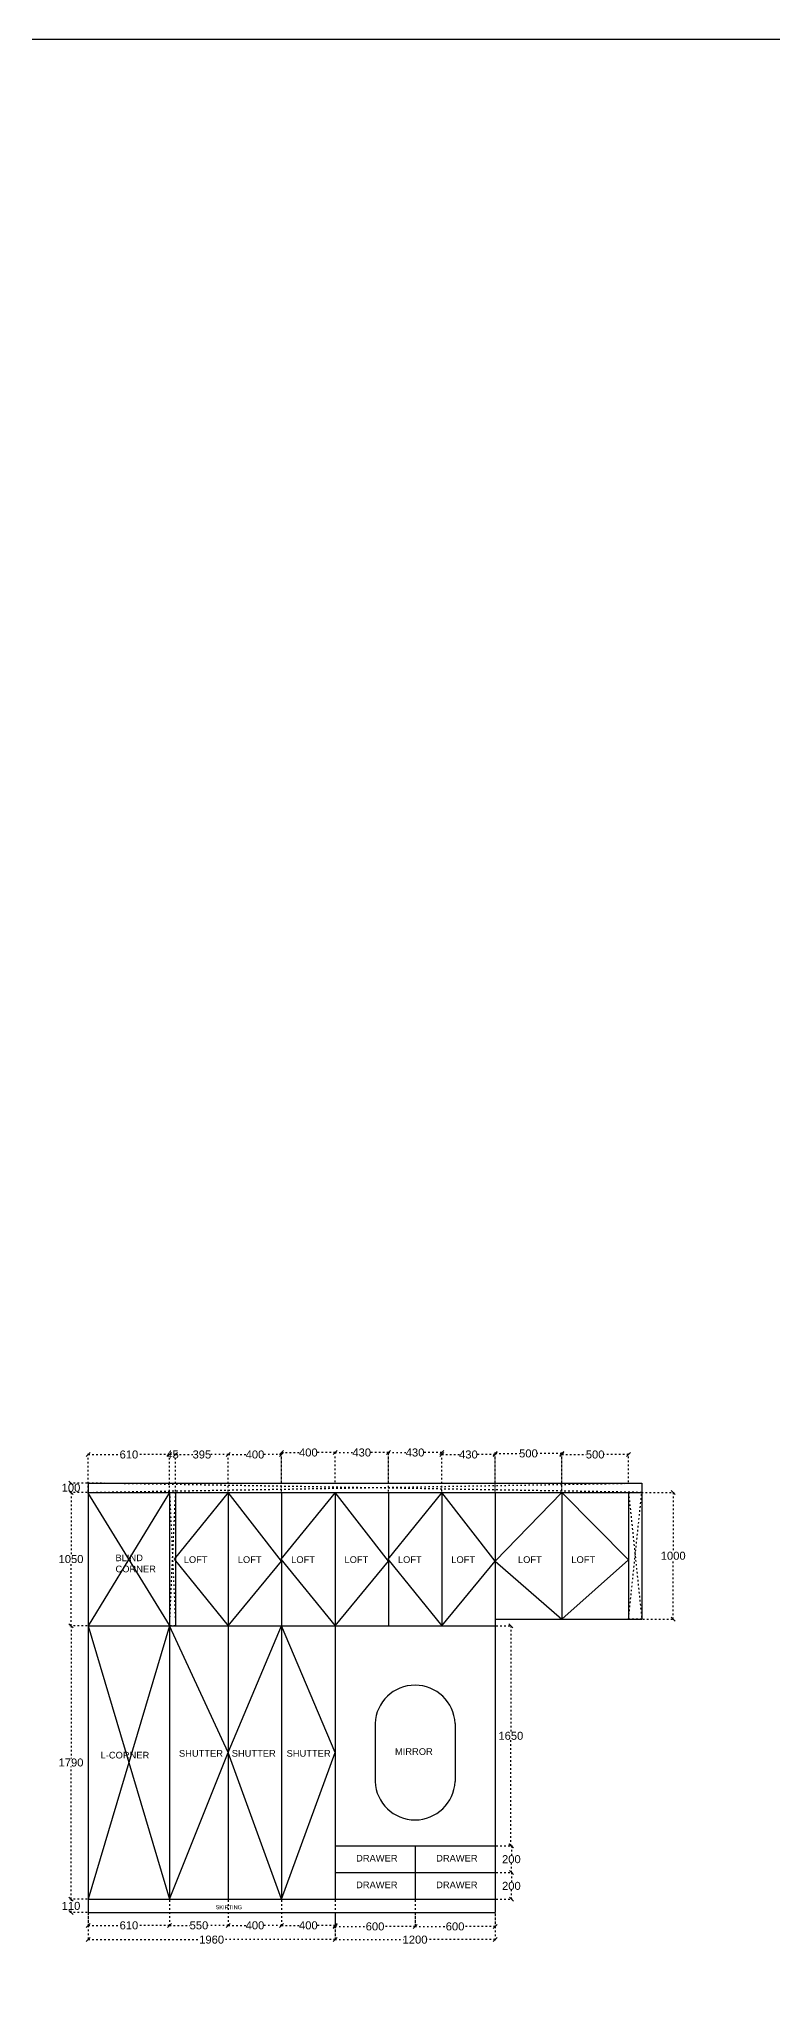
# Model space of a CAD drawing. Header units: millimetres. Extents: x 220712 to 1505573, y -354410 to 241923.
# Drawn here: x 330927 to 336429, y 117364 to 131990 of the extents above; entities that cross this region are included whole.
import ezdxf

# ---------------------------------------------------------------- set-up
doc = ezdxf.new("R2010")
doc.units = ezdxf.units.MM
doc.header["$MEASUREMENT"] = 0
doc.linetypes.add('ACAD_ISO03W100', pattern=[30, 12, -18])
doc.layers.add('Walls', color=253, linetype='Continuous')
doc.styles.get("Standard").update_dxf_attribs({"font": 'arial.ttf'})
doc.dimstyles.get("Standard").update_dxf_attribs({"dimtxt": 60, "dimasz": 30, "dimexe": 7.75, "dimexo": 8.13, "dimgap": 0.63, "dimtad": 0, "dimtih": 1, "dimtoh": 1, "dimdec": 0, "dimzin": 0, "dimtxsty": 'Standard', "dimblk": 'OBLIQUE', "dimcen": 2.25, "dimclrd": 1, "dimclre": 1, "dimclrt": 1, "dimadec": 0, "dimazin": 0, "dimtfac": 1, "dimtdec": 0, "dimtofl": 0, "dimtmove": 0, "dimatfit": 3, "dimfxl": 1, "dimtolj": 1, "dimtzin": 0, "dimlwd": 30, "dimarcsym": 0})

# ---------------------------------------------------------------- blocks, each defined once
blk = doc.blocks.new('_Oblique')
at = {"color": 0, "linetype": 'ByBlock', "lineweight": -2}
blk.add_line((-0.5, -0.5), (0.5, 0.5), dxfattribs=at)
blk = doc.blocks.new('*D1045')
at = {"layer": 'Defpoints', "color": 0, "linetype": 'ACAD_ISO03W100', "transparency": 16777216}
for p in [(333946, 121378), (333946, 121094), (334346, 121094)]:
    blk.add_point(p, dxfattribs=at)
at = {"layer": 'Walls', "color": 1, "linetype": 'ACAD_ISO03W100', "lineweight": -2, "transparency": 16777216}
for p, q in [((333946, 121102), (333946, 121385)), ((334346, 121102), (334346, 121385))]:
    blk.add_line(p, q, dxfattribs=at)
at = {"layer": 'Walls', "color": 1, "linetype": 'ACAD_ISO03W100', "lineweight": 30, "transparency": 16777216}
for p, q in [((333946, 121378), (334078, 121378)), ((334346, 121378), (334214, 121378))]:
    blk.add_line(p, q, dxfattribs=at)
at = {"layer": 'Walls', "color": 1, "linetype": 'ACAD_ISO03W100', "lineweight": 30, "transparency": 16777216, "xscale": 30, "yscale": 30, "zscale": 30, "rotation": 180}
blk.add_blockref('_Oblique', (333946, 121378), dxfattribs=at)
at = {"layer": 'Walls', "color": 1, "linetype": 'ACAD_ISO03W100', "lineweight": 30, "transparency": 16777216, "xscale": 30, "yscale": 30, "zscale": 30}
blk.add_blockref('_Oblique', (334346, 121378), dxfattribs=at)
at = {"layer": 'Walls', "color": 1, "linetype": 'ACAD_ISO03W100', "transparency": 16777216, "insert": (334146, 121378), "char_height": 60, "attachment_point": 5}
blk.add_mtext('\\A1;430', dxfattribs=at)
blk = doc.blocks.new('*D1046')
at = {"layer": 'Defpoints', "color": 0, "linetype": 'ACAD_ISO03W100', "transparency": 16777216}
for p in [(333546, 121393), (333546, 121094), (333946, 121094)]:
    blk.add_point(p, dxfattribs=at)
at = {"layer": 'Walls', "color": 1, "linetype": 'ACAD_ISO03W100', "lineweight": -2, "transparency": 16777216}
for p, q in [((333546, 121102), (333546, 121400)), ((333946, 121102), (333946, 121400))]:
    blk.add_line(p, q, dxfattribs=at)
at = {"layer": 'Walls', "color": 1, "linetype": 'ACAD_ISO03W100', "lineweight": 30, "transparency": 16777216}
for p, q in [((333546, 121393), (333678, 121393)), ((333946, 121393), (333814, 121393))]:
    blk.add_line(p, q, dxfattribs=at)
at = {"layer": 'Walls', "color": 1, "linetype": 'ACAD_ISO03W100', "lineweight": 30, "transparency": 16777216, "xscale": 30, "yscale": 30, "zscale": 30, "rotation": 180}
blk.add_blockref('_Oblique', (333546, 121393), dxfattribs=at)
at = {"layer": 'Walls', "color": 1, "linetype": 'ACAD_ISO03W100', "lineweight": 30, "transparency": 16777216, "xscale": 30, "yscale": 30, "zscale": 30}
blk.add_blockref('_Oblique', (333946, 121393), dxfattribs=at)
at = {"layer": 'Walls', "color": 1, "linetype": 'ACAD_ISO03W100', "transparency": 16777216, "insert": (333746, 121393), "char_height": 60, "attachment_point": 5}
blk.add_mtext('\\A1;430', dxfattribs=at)
blk = doc.blocks.new('*D1047')
at = {"layer": 'Defpoints', "color": 0, "linetype": 'ACAD_ISO03W100', "transparency": 16777216}
for p in [(333146, 121393), (333146, 121164), (333546, 121164)]:
    blk.add_point(p, dxfattribs=at)
at = {"layer": 'Walls', "color": 1, "linetype": 'ACAD_ISO03W100', "lineweight": -2, "transparency": 16777216}
for p, q in [((333146, 121172), (333146, 121400)), ((333546, 121172), (333546, 121400))]:
    blk.add_line(p, q, dxfattribs=at)
at = {"layer": 'Walls', "color": 1, "linetype": 'ACAD_ISO03W100', "lineweight": 30, "transparency": 16777216}
for p, q in [((333146, 121393), (333278, 121393)), ((333546, 121393), (333414, 121393))]:
    blk.add_line(p, q, dxfattribs=at)
at = {"layer": 'Walls', "color": 1, "linetype": 'ACAD_ISO03W100', "lineweight": 30, "transparency": 16777216, "xscale": 30, "yscale": 30, "zscale": 30, "rotation": 180}
blk.add_blockref('_Oblique', (333146, 121393), dxfattribs=at)
at = {"layer": 'Walls', "color": 1, "linetype": 'ACAD_ISO03W100', "lineweight": 30, "transparency": 16777216, "xscale": 30, "yscale": 30, "zscale": 30}
blk.add_blockref('_Oblique', (333546, 121393), dxfattribs=at)
at = {"layer": 'Walls', "color": 1, "linetype": 'ACAD_ISO03W100', "transparency": 16777216, "insert": (333346, 121393), "char_height": 60, "width": 134.77, "attachment_point": 5}
blk.add_mtext('\\A1;430', dxfattribs=at)
blk = doc.blocks.new('*D1048')
at = {"layer": 'Defpoints', "color": 0, "linetype": 'ACAD_ISO03W100', "transparency": 16777216}
for p in [(332746, 121393), (332746, 121164), (333146, 121164)]:
    blk.add_point(p, dxfattribs=at)
at = {"layer": 'Walls', "color": 1, "linetype": 'ACAD_ISO03W100', "lineweight": -2, "transparency": 16777216}
for p, q in [((332746, 121172), (332746, 121400)), ((333146, 121172), (333146, 121400))]:
    blk.add_line(p, q, dxfattribs=at)
at = {"layer": 'Walls', "color": 1, "linetype": 'ACAD_ISO03W100', "lineweight": 30, "transparency": 16777216}
for p, q in [((332746, 121393), (332878, 121393)), ((333146, 121393), (333014, 121393))]:
    blk.add_line(p, q, dxfattribs=at)
at = {"layer": 'Walls', "color": 1, "linetype": 'ACAD_ISO03W100', "lineweight": 30, "transparency": 16777216, "xscale": 30, "yscale": 30, "zscale": 30, "rotation": 180}
blk.add_blockref('_Oblique', (332746, 121393), dxfattribs=at)
at = {"layer": 'Walls', "color": 1, "linetype": 'ACAD_ISO03W100', "lineweight": 30, "transparency": 16777216, "xscale": 30, "yscale": 30, "zscale": 30}
blk.add_blockref('_Oblique', (333146, 121393), dxfattribs=at)
at = {"layer": 'Walls', "color": 1, "linetype": 'ACAD_ISO03W100', "transparency": 16777216, "insert": (332946, 121393), "char_height": 60, "attachment_point": 5}
blk.add_mtext('\\A1;400', dxfattribs=at)
blk = doc.blocks.new('*D1049')
at = {"layer": 'Defpoints', "color": 0, "linetype": 'ACAD_ISO03W100', "transparency": 16777216}
for p in [(331296, 121378), (331296, 121094), (331906, 121094)]:
    blk.add_point(p, dxfattribs=at)
at = {"layer": 'Walls', "color": 1, "linetype": 'ACAD_ISO03W100', "lineweight": -2, "transparency": 16777216}
for p, q in [((331296, 121102), (331296, 121385)), ((331906, 121102), (331906, 121385))]:
    blk.add_line(p, q, dxfattribs=at)
at = {"layer": 'Walls', "color": 1, "linetype": 'ACAD_ISO03W100', "lineweight": 30, "transparency": 16777216}
for p, q in [((331296, 121378), (331534, 121378)), ((331906, 121378), (331668, 121378))]:
    blk.add_line(p, q, dxfattribs=at)
at = {"layer": 'Walls', "color": 1, "linetype": 'ACAD_ISO03W100', "lineweight": 30, "transparency": 16777216, "xscale": 30, "yscale": 30, "zscale": 30, "rotation": 180}
blk.add_blockref('_Oblique', (331296, 121378), dxfattribs=at)
at = {"layer": 'Walls', "color": 1, "linetype": 'ACAD_ISO03W100', "lineweight": 30, "transparency": 16777216, "xscale": 30, "yscale": 30, "zscale": 30}
blk.add_blockref('_Oblique', (331906, 121378), dxfattribs=at)
at = {"layer": 'Walls', "color": 1, "linetype": 'ACAD_ISO03W100', "transparency": 16777216, "insert": (331601, 121378), "char_height": 60, "attachment_point": 5}
blk.add_mtext('\\A1;610', dxfattribs=at)
blk = doc.blocks.new('*D1050')
at = {"layer": 'Defpoints', "color": 0, "linetype": 'ACAD_ISO03W100', "transparency": 16777216}
for p in [(331906, 121378), (331906, 121094), (331951, 121094)]:
    blk.add_point(p, dxfattribs=at)
at = {"layer": 'Walls', "color": 1, "linetype": 'ACAD_ISO03W100', "lineweight": -2, "transparency": 16777216}
for p, q in [((331906, 121102), (331906, 121385)), ((331951, 121102), (331951, 121385))]:
    blk.add_line(p, q, dxfattribs=at)
at = {"layer": 'Walls', "color": 1, "linetype": 'ACAD_ISO03W100', "lineweight": 30, "transparency": 16777216}
blk.add_line((331951, 121378), (331906, 121378), dxfattribs=at)
at = {"layer": 'Walls', "color": 1, "linetype": 'ACAD_ISO03W100', "lineweight": 30, "transparency": 16777216, "xscale": 30, "yscale": 30, "zscale": 30, "rotation": 180}
blk.add_blockref('_Oblique', (331906, 121378), dxfattribs=at)
at = {"layer": 'Walls', "color": 1, "linetype": 'ACAD_ISO03W100', "lineweight": 30, "transparency": 16777216, "xscale": 30, "yscale": 30, "zscale": 30}
blk.add_blockref('_Oblique', (331951, 121378), dxfattribs=at)
at = {"layer": 'Walls', "color": 1, "linetype": 'ACAD_ISO03W100', "transparency": 16777216, "insert": (331928, 121378), "char_height": 60, "attachment_point": 5}
blk.add_mtext('\\A1;45', dxfattribs=at)
blk = doc.blocks.new('*D1051')
at = {"layer": 'Defpoints', "color": 0, "linetype": 'ACAD_ISO03W100', "transparency": 16777216}
for p in [(332346, 121378), (331951, 121094), (332346, 121094)]:
    blk.add_point(p, dxfattribs=at)
at = {"layer": 'Walls', "color": 1, "linetype": 'ACAD_ISO03W100', "lineweight": -2, "transparency": 16777216}
for p, q in [((331951, 121102), (331951, 121385)), ((332346, 121102), (332346, 121385))]:
    blk.add_line(p, q, dxfattribs=at)
at = {"layer": 'Walls', "color": 1, "linetype": 'ACAD_ISO03W100', "lineweight": 30, "transparency": 16777216}
for p, q in [((331951, 121378), (332081, 121378)), ((332346, 121378), (332216, 121378))]:
    blk.add_line(p, q, dxfattribs=at)
at = {"layer": 'Walls', "color": 1, "linetype": 'ACAD_ISO03W100', "lineweight": 30, "transparency": 16777216, "xscale": 30, "yscale": 30, "zscale": 30, "rotation": 180}
blk.add_blockref('_Oblique', (331951, 121378), dxfattribs=at)
at = {"layer": 'Walls', "color": 1, "linetype": 'ACAD_ISO03W100', "lineweight": 30, "transparency": 16777216, "xscale": 30, "yscale": 30, "zscale": 30}
blk.add_blockref('_Oblique', (332346, 121378), dxfattribs=at)
at = {"layer": 'Walls', "color": 1, "linetype": 'ACAD_ISO03W100', "transparency": 16777216, "insert": (332148, 121378), "char_height": 60, "attachment_point": 5}
blk.add_mtext('\\A1;395', dxfattribs=at)
blk = doc.blocks.new('*D1052')
at = {"layer": 'Defpoints', "color": 0, "linetype": 'ACAD_ISO03W100', "transparency": 16777216}
for p in [(332746, 121378), (332346, 121094), (332746, 121094)]:
    blk.add_point(p, dxfattribs=at)
at = {"layer": 'Walls', "color": 1, "linetype": 'ACAD_ISO03W100', "lineweight": -2, "transparency": 16777216}
for p, q in [((332346, 121102), (332346, 121385)), ((332746, 121102), (332746, 121385))]:
    blk.add_line(p, q, dxfattribs=at)
at = {"layer": 'Walls', "color": 1, "linetype": 'ACAD_ISO03W100', "lineweight": 30, "transparency": 16777216}
for p, q in [((332346, 121378), (332478, 121378)), ((332746, 121378), (332614, 121378))]:
    blk.add_line(p, q, dxfattribs=at)
at = {"layer": 'Walls', "color": 1, "linetype": 'ACAD_ISO03W100', "lineweight": 30, "transparency": 16777216, "xscale": 30, "yscale": 30, "zscale": 30, "rotation": 180}
blk.add_blockref('_Oblique', (332346, 121378), dxfattribs=at)
at = {"layer": 'Walls', "color": 1, "linetype": 'ACAD_ISO03W100', "lineweight": 30, "transparency": 16777216, "xscale": 30, "yscale": 30, "zscale": 30}
blk.add_blockref('_Oblique', (332746, 121378), dxfattribs=at)
at = {"layer": 'Walls', "color": 1, "linetype": 'ACAD_ISO03W100', "transparency": 16777216, "insert": (332546, 121378), "char_height": 60, "attachment_point": 5}
blk.add_mtext('\\A1;400', dxfattribs=at)
blk = doc.blocks.new('*D1053')
at = {"layer": 'Defpoints', "color": 0, "linetype": 'ACAD_ISO03W100', "transparency": 16777216}
for p in [(334346, 118244), (334346, 118044), (334468, 118044)]:
    blk.add_point(p, dxfattribs=at)
at = {"layer": 'Walls', "color": 1, "linetype": 'ACAD_ISO03W100', "lineweight": -2, "transparency": 16777216}
for p, q in [((334354, 118244), (334476, 118244)), ((334354, 118044), (334476, 118044))]:
    blk.add_line(p, q, dxfattribs=at)
at = {"layer": 'Walls', "color": 1, "linetype": 'ACAD_ISO03W100', "lineweight": 30, "transparency": 16777216}
for p, q in [((334468, 118244), (334468, 118175)), ((334468, 118044), (334468, 118113))]:
    blk.add_line(p, q, dxfattribs=at)
at = {"layer": 'Walls', "color": 1, "linetype": 'ACAD_ISO03W100', "lineweight": 30, "transparency": 16777216, "xscale": 30, "yscale": 30, "zscale": 30}
for p, rotation in [((334468, 118244), 90), ((334468, 118044), 270)]:
    blk.add_blockref('_Oblique', p, dxfattribs=dict(at, rotation=rotation))
at = {"layer": 'Walls', "color": 1, "linetype": 'ACAD_ISO03W100', "transparency": 16777216, "insert": (334468, 118144), "char_height": 60, "attachment_point": 5}
blk.add_mtext('\\A1;200', dxfattribs=at)
blk = doc.blocks.new('*D1054')
at = {"layer": 'Defpoints', "color": 0, "linetype": 'ACAD_ISO03W100', "transparency": 16777216}
for p in [(334346, 118444), (334346, 118244), (334468, 118244)]:
    blk.add_point(p, dxfattribs=at)
at = {"layer": 'Walls', "color": 1, "linetype": 'ACAD_ISO03W100', "lineweight": -2, "transparency": 16777216}
for p, q in [((334354, 118444), (334476, 118444)), ((334354, 118244), (334476, 118244))]:
    blk.add_line(p, q, dxfattribs=at)
at = {"layer": 'Walls', "color": 1, "linetype": 'ACAD_ISO03W100', "lineweight": 30, "transparency": 16777216}
for p, q in [((334468, 118444), (334468, 118375)), ((334468, 118244), (334468, 118313))]:
    blk.add_line(p, q, dxfattribs=at)
at = {"layer": 'Walls', "color": 1, "linetype": 'ACAD_ISO03W100', "lineweight": 30, "transparency": 16777216, "xscale": 30, "yscale": 30, "zscale": 30}
for p, rotation in [((334468, 118444), 90), ((334468, 118244), 270)]:
    blk.add_blockref('_Oblique', p, dxfattribs=dict(at, rotation=rotation))
at = {"layer": 'Walls', "color": 1, "linetype": 'ACAD_ISO03W100', "transparency": 16777216, "insert": (334468, 118344), "char_height": 60, "attachment_point": 5}
blk.add_mtext('\\A1;200', dxfattribs=at)
blk = doc.blocks.new('*D926')
at = {"layer": 'Defpoints', "color": 0, "linetype": 'ACAD_ISO03W100', "transparency": 16777216}
for p in [(334346, 120094), (334346, 118444), (334464, 118444)]:
    blk.add_point(p, dxfattribs=at)
at = {"layer": 'Walls', "color": 1, "linetype": 'ACAD_ISO03W100', "lineweight": -2, "transparency": 16777216}
for p, q in [((334354, 120094), (334472, 120094)), ((334354, 118444), (334472, 118444))]:
    blk.add_line(p, q, dxfattribs=at)
at = {"layer": 'Walls', "color": 1, "linetype": 'ACAD_ISO03W100', "lineweight": 30, "transparency": 16777216}
for p, q in [((334464, 120094), (334464, 119300)), ((334464, 118444), (334464, 119238))]:
    blk.add_line(p, q, dxfattribs=at)
at = {"layer": 'Walls', "color": 1, "linetype": 'ACAD_ISO03W100', "lineweight": 30, "transparency": 16777216, "xscale": 30, "yscale": 30, "zscale": 30}
for p, rotation in [((334464, 120094), 90), ((334464, 118444), 270)]:
    blk.add_blockref('_Oblique', p, dxfattribs=dict(at, rotation=rotation))
at = {"layer": 'Walls', "color": 1, "linetype": 'ACAD_ISO03W100', "transparency": 16777216, "insert": (334464, 119269), "char_height": 60, "attachment_point": 5}
blk.add_mtext('\\A1;1650', dxfattribs=at)
blk = doc.blocks.new('*D1061')
at = {"layer": 'Defpoints', "color": 0, "linetype": 'ACAD_ISO03W100', "transparency": 16777216}
for p in [(331167, 118044), (331296, 118044), (331296, 117944)]:
    blk.add_point(p, dxfattribs=at)
at = {"layer": 'Walls', "color": 1, "linetype": 'ACAD_ISO03W100', "lineweight": -2, "transparency": 16777216}
for p, q in [((331288, 118044), (331159, 118044)), ((331288, 117944), (331159, 117944))]:
    blk.add_line(p, q, dxfattribs=at)
at = {"layer": 'Walls', "color": 1, "linetype": 'ACAD_ISO03W100', "lineweight": 30, "transparency": 16777216}
for p, q in [((331167, 118044), (331167, 118025)), ((331167, 117944), (331167, 117963))]:
    blk.add_line(p, q, dxfattribs=at)
at = {"layer": 'Walls', "color": 1, "linetype": 'ACAD_ISO03W100', "lineweight": 30, "transparency": 16777216, "xscale": 30, "yscale": 30, "zscale": 30}
for p, rotation in [((331167, 118044), 90), ((331167, 117944), 270)]:
    blk.add_blockref('_Oblique', p, dxfattribs=dict(at, rotation=rotation))
at = {"layer": 'Walls', "color": 1, "linetype": 'ACAD_ISO03W100', "transparency": 16777216, "insert": (331167, 117994), "char_height": 60, "attachment_point": 5}
blk.add_mtext('\\A1;110', dxfattribs=at)
blk = doc.blocks.new('*D1062')
at = {"layer": 'Defpoints', "color": 0, "linetype": 'ACAD_ISO03W100', "transparency": 16777216}
for p in [(331167, 120094), (331296, 120094), (331296, 118044)]:
    blk.add_point(p, dxfattribs=at)
at = {"layer": 'Walls', "color": 1, "linetype": 'ACAD_ISO03W100', "lineweight": -2, "transparency": 16777216}
for p, q in [((331288, 120094), (331159, 120094)), ((331288, 118044), (331159, 118044))]:
    blk.add_line(p, q, dxfattribs=at)
at = {"layer": 'Walls', "color": 1, "linetype": 'ACAD_ISO03W100', "lineweight": 30, "transparency": 16777216}
for p, q in [((331167, 120094), (331167, 119100)), ((331167, 118044), (331167, 119038))]:
    blk.add_line(p, q, dxfattribs=at)
at = {"layer": 'Walls', "color": 1, "linetype": 'ACAD_ISO03W100', "lineweight": 30, "transparency": 16777216, "xscale": 30, "yscale": 30, "zscale": 30}
for p, rotation in [((331167, 120094), 90), ((331167, 118044), 270)]:
    blk.add_blockref('_Oblique', p, dxfattribs=dict(at, rotation=rotation))
at = {"layer": 'Walls', "color": 1, "linetype": 'ACAD_ISO03W100', "transparency": 16777216, "insert": (331167, 119069), "char_height": 60, "attachment_point": 5}
blk.add_mtext('\\A1;1790', dxfattribs=at)
blk = doc.blocks.new('*D1063')
at = {"layer": 'Defpoints', "color": 0, "linetype": 'ACAD_ISO03W100', "transparency": 16777216}
for p in [(331167, 121094), (331296, 121094), (331296, 120094)]:
    blk.add_point(p, dxfattribs=at)
at = {"layer": 'Walls', "color": 1, "linetype": 'ACAD_ISO03W100', "lineweight": -2, "transparency": 16777216}
for p, q in [((331288, 121094), (331159, 121094)), ((331288, 120094), (331159, 120094))]:
    blk.add_line(p, q, dxfattribs=at)
at = {"layer": 'Walls', "color": 1, "linetype": 'ACAD_ISO03W100', "lineweight": 30, "transparency": 16777216}
for p, q in [((331167, 121094), (331167, 120625)), ((331167, 120094), (331167, 120563))]:
    blk.add_line(p, q, dxfattribs=at)
at = {"layer": 'Walls', "color": 1, "linetype": 'ACAD_ISO03W100', "lineweight": 30, "transparency": 16777216, "xscale": 30, "yscale": 30, "zscale": 30}
for p, rotation in [((331167, 121094), 90), ((331167, 120094), 270)]:
    blk.add_blockref('_Oblique', p, dxfattribs=dict(at, rotation=rotation))
at = {"layer": 'Walls', "color": 1, "linetype": 'ACAD_ISO03W100', "transparency": 16777216, "insert": (331167, 120594), "char_height": 60, "attachment_point": 5}
blk.add_mtext('\\A1;1050', dxfattribs=at)
blk = doc.blocks.new('*D1064')
at = {"layer": 'Defpoints', "color": 0, "linetype": 'ACAD_ISO03W100', "transparency": 16777216}
for p in [(331167, 121164), (331296, 121164), (331296, 121094)]:
    blk.add_point(p, dxfattribs=at)
at = {"layer": 'Walls', "color": 1, "linetype": 'ACAD_ISO03W100', "lineweight": -2, "transparency": 16777216}
for p, q in [((331288, 121164), (331159, 121164)), ((331288, 121094), (331159, 121094))]:
    blk.add_line(p, q, dxfattribs=at)
at = {"layer": 'Walls', "color": 1, "linetype": 'ACAD_ISO03W100', "lineweight": 30, "transparency": 16777216}
for p, q in [((331167, 121164), (331167, 121160)), ((331167, 121094), (331167, 121098))]:
    blk.add_line(p, q, dxfattribs=at)
at = {"layer": 'Walls', "color": 1, "linetype": 'ACAD_ISO03W100', "lineweight": 30, "transparency": 16777216, "xscale": 30, "yscale": 30, "zscale": 30}
for p, rotation in [((331167, 121164), 90), ((331167, 121094), 270)]:
    blk.add_blockref('_Oblique', p, dxfattribs=dict(at, rotation=rotation))
at = {"layer": 'Walls', "color": 1, "linetype": 'ACAD_ISO03W100', "transparency": 16777216, "insert": (331167, 121129), "char_height": 60, "attachment_point": 5}
blk.add_mtext('\\A1;100', dxfattribs=at)
blk = doc.blocks.new('*D1065')
at = {"layer": 'Defpoints', "color": 0, "linetype": 'ACAD_ISO03W100', "transparency": 16777216}
for p in [(331296, 118044), (331906, 118044), (331906, 117848)]:
    blk.add_point(p, dxfattribs=at)
at = {"layer": 'Walls', "color": 1, "linetype": 'ACAD_ISO03W100', "lineweight": -2, "transparency": 16777216}
for p, q in [((331296, 118036), (331296, 117840)), ((331906, 118036), (331906, 117840))]:
    blk.add_line(p, q, dxfattribs=at)
at = {"layer": 'Walls', "color": 1, "linetype": 'ACAD_ISO03W100', "lineweight": 30, "transparency": 16777216}
for p, q in [((331296, 117848), (331534, 117848)), ((331906, 117848), (331668, 117848))]:
    blk.add_line(p, q, dxfattribs=at)
at = {"layer": 'Walls', "color": 1, "linetype": 'ACAD_ISO03W100', "lineweight": 30, "transparency": 16777216, "xscale": 30, "yscale": 30, "zscale": 30, "rotation": 180}
blk.add_blockref('_Oblique', (331296, 117848), dxfattribs=at)
at = {"layer": 'Walls', "color": 1, "linetype": 'ACAD_ISO03W100', "lineweight": 30, "transparency": 16777216, "xscale": 30, "yscale": 30, "zscale": 30}
blk.add_blockref('_Oblique', (331906, 117848), dxfattribs=at)
at = {"layer": 'Walls', "color": 1, "linetype": 'ACAD_ISO03W100', "transparency": 16777216, "insert": (331601, 117848), "char_height": 60, "attachment_point": 5}
blk.add_mtext('\\A1;610', dxfattribs=at)
blk = doc.blocks.new('*D930')
at = {"layer": 'Defpoints', "color": 0, "linetype": 'ACAD_ISO03W100', "transparency": 16777216}
for p in [(332346, 118044), (332746, 118044), (332746, 117848)]:
    blk.add_point(p, dxfattribs=at)
at = {"layer": 'Walls', "color": 1, "linetype": 'ACAD_ISO03W100', "lineweight": -2, "transparency": 16777216}
for p, q in [((332346, 118036), (332346, 117840)), ((332746, 118036), (332746, 117840))]:
    blk.add_line(p, q, dxfattribs=at)
at = {"layer": 'Walls', "color": 1, "linetype": 'ACAD_ISO03W100', "lineweight": 30, "transparency": 16777216}
for p, q in [((332346, 117848), (332478, 117848)), ((332746, 117848), (332614, 117848))]:
    blk.add_line(p, q, dxfattribs=at)
at = {"layer": 'Walls', "color": 1, "linetype": 'ACAD_ISO03W100', "lineweight": 30, "transparency": 16777216, "xscale": 30, "yscale": 30, "zscale": 30, "rotation": 180}
blk.add_blockref('_Oblique', (332346, 117848), dxfattribs=at)
at = {"layer": 'Walls', "color": 1, "linetype": 'ACAD_ISO03W100', "lineweight": 30, "transparency": 16777216, "xscale": 30, "yscale": 30, "zscale": 30}
blk.add_blockref('_Oblique', (332746, 117848), dxfattribs=at)
at = {"layer": 'Walls', "color": 1, "linetype": 'ACAD_ISO03W100', "transparency": 16777216, "insert": (332546, 117848), "char_height": 60, "attachment_point": 5}
blk.add_mtext('\\A1;400', dxfattribs=at)
blk = doc.blocks.new('*D931')
at = {"layer": 'Defpoints', "color": 0, "linetype": 'ACAD_ISO03W100', "transparency": 16777216}
for p in [(332746, 118044), (333146, 118044), (333146, 117848)]:
    blk.add_point(p, dxfattribs=at)
at = {"layer": 'Walls', "color": 1, "linetype": 'ACAD_ISO03W100', "lineweight": -2, "transparency": 16777216}
for p, q in [((332746, 118036), (332746, 117840)), ((333146, 118036), (333146, 117840))]:
    blk.add_line(p, q, dxfattribs=at)
at = {"layer": 'Walls', "color": 1, "linetype": 'ACAD_ISO03W100', "lineweight": 30, "transparency": 16777216}
for p, q in [((332746, 117848), (332878, 117848)), ((333146, 117848), (333014, 117848))]:
    blk.add_line(p, q, dxfattribs=at)
at = {"layer": 'Walls', "color": 1, "linetype": 'ACAD_ISO03W100', "lineweight": 30, "transparency": 16777216, "xscale": 30, "yscale": 30, "zscale": 30, "rotation": 180}
blk.add_blockref('_Oblique', (332746, 117848), dxfattribs=at)
at = {"layer": 'Walls', "color": 1, "linetype": 'ACAD_ISO03W100', "lineweight": 30, "transparency": 16777216, "xscale": 30, "yscale": 30, "zscale": 30}
blk.add_blockref('_Oblique', (333146, 117848), dxfattribs=at)
at = {"layer": 'Walls', "color": 1, "linetype": 'ACAD_ISO03W100', "transparency": 16777216, "insert": (332946, 117848), "char_height": 60, "attachment_point": 5}
blk.add_mtext('\\A1;400', dxfattribs=at)
blk = doc.blocks.new('*D1066')
at = {"layer": 'Defpoints', "color": 0, "linetype": 'ACAD_ISO03W100', "transparency": 16777216}
for p in [(333146, 118044), (333746, 118044), (333146, 117840)]:
    blk.add_point(p, dxfattribs=at)
at = {"layer": 'Walls', "color": 1, "linetype": 'ACAD_ISO03W100', "lineweight": -2, "transparency": 16777216}
for p, q in [((333146, 118036), (333146, 117832)), ((333746, 118036), (333746, 117832))]:
    blk.add_line(p, q, dxfattribs=at)
at = {"layer": 'Walls', "color": 1, "linetype": 'ACAD_ISO03W100', "lineweight": 30, "transparency": 16777216}
for p, q in [((333146, 117840), (333379, 117840)), ((333746, 117840), (333513, 117840))]:
    blk.add_line(p, q, dxfattribs=at)
at = {"layer": 'Walls', "color": 1, "linetype": 'ACAD_ISO03W100', "lineweight": 30, "transparency": 16777216, "xscale": 30, "yscale": 30, "zscale": 30, "rotation": 180}
blk.add_blockref('_Oblique', (333146, 117840), dxfattribs=at)
at = {"layer": 'Walls', "color": 1, "linetype": 'ACAD_ISO03W100', "lineweight": 30, "transparency": 16777216, "xscale": 30, "yscale": 30, "zscale": 30}
blk.add_blockref('_Oblique', (333746, 117840), dxfattribs=at)
at = {"layer": 'Walls', "color": 1, "linetype": 'ACAD_ISO03W100', "transparency": 16777216, "insert": (333446, 117840), "char_height": 60, "attachment_point": 5}
blk.add_mtext('\\A1;600', dxfattribs=at)
blk = doc.blocks.new('*D1067')
at = {"layer": 'Defpoints', "color": 0, "linetype": 'ACAD_ISO03W100', "transparency": 16777216}
for p in [(333746, 117944), (334346, 117944), (333746, 117840)]:
    blk.add_point(p, dxfattribs=at)
at = {"layer": 'Walls', "color": 1, "linetype": 'ACAD_ISO03W100', "lineweight": -2, "transparency": 16777216}
for p, q in [((333746, 117936), (333746, 117832)), ((334346, 117936), (334346, 117832))]:
    blk.add_line(p, q, dxfattribs=at)
at = {"layer": 'Walls', "color": 1, "linetype": 'ACAD_ISO03W100', "lineweight": 30, "transparency": 16777216}
for p, q in [((333746, 117840), (333979, 117840)), ((334346, 117840), (334113, 117840))]:
    blk.add_line(p, q, dxfattribs=at)
at = {"layer": 'Walls', "color": 1, "linetype": 'ACAD_ISO03W100', "lineweight": 30, "transparency": 16777216, "xscale": 30, "yscale": 30, "zscale": 30, "rotation": 180}
blk.add_blockref('_Oblique', (333746, 117840), dxfattribs=at)
at = {"layer": 'Walls', "color": 1, "linetype": 'ACAD_ISO03W100', "lineweight": 30, "transparency": 16777216, "xscale": 30, "yscale": 30, "zscale": 30}
blk.add_blockref('_Oblique', (334346, 117840), dxfattribs=at)
at = {"layer": 'Walls', "color": 1, "linetype": 'ACAD_ISO03W100', "transparency": 16777216, "insert": (334046, 117840), "char_height": 60, "attachment_point": 5}
blk.add_mtext('\\A1;600', dxfattribs=at)
blk = doc.blocks.new('*D932')
at = {"layer": 'Defpoints', "color": 0, "linetype": 'ACAD_ISO03W100', "transparency": 16777216}
for p in [(331296, 117944), (333146, 117944), (333146, 117741)]:
    blk.add_point(p, dxfattribs=at)
at = {"layer": 'Walls', "color": 1, "linetype": 'ACAD_ISO03W100', "lineweight": -2, "transparency": 16777216}
for p, q in [((331296, 117936), (331296, 117733)), ((333146, 117936), (333146, 117733))]:
    blk.add_line(p, q, dxfattribs=at)
at = {"layer": 'Walls', "color": 1, "linetype": 'ACAD_ISO03W100', "lineweight": 30, "transparency": 16777216}
for p, q in [((331296, 117741), (332134, 117741)), ((333146, 117741), (332308, 117741))]:
    blk.add_line(p, q, dxfattribs=at)
at = {"layer": 'Walls', "color": 1, "linetype": 'ACAD_ISO03W100', "lineweight": 30, "transparency": 16777216, "xscale": 30, "yscale": 30, "zscale": 30, "rotation": 180}
blk.add_blockref('_Oblique', (331296, 117741), dxfattribs=at)
at = {"layer": 'Walls', "color": 1, "linetype": 'ACAD_ISO03W100', "lineweight": 30, "transparency": 16777216, "xscale": 30, "yscale": 30, "zscale": 30}
blk.add_blockref('_Oblique', (333146, 117741), dxfattribs=at)
at = {"layer": 'Walls', "color": 1, "linetype": 'ACAD_ISO03W100', "transparency": 16777216, "insert": (332221, 117741), "char_height": 60, "attachment_point": 5}
blk.add_mtext('\\A1;1960', dxfattribs=at)
blk = doc.blocks.new('*D933')
at = {"layer": 'Defpoints', "color": 0, "linetype": 'ACAD_ISO03W100', "transparency": 16777216}
for p in [(333146, 117938), (334346, 117938), (334346, 117741)]:
    blk.add_point(p, dxfattribs=at)
at = {"layer": 'Walls', "color": 1, "linetype": 'ACAD_ISO03W100', "lineweight": -2, "transparency": 16777216}
for p, q in [((333146, 117930), (333146, 117733)), ((334346, 117930), (334346, 117733))]:
    blk.add_line(p, q, dxfattribs=at)
at = {"layer": 'Walls', "color": 1, "linetype": 'ACAD_ISO03W100', "lineweight": 30, "transparency": 16777216}
for p, q in [((333146, 117741), (333659, 117741)), ((334346, 117741), (333833, 117741))]:
    blk.add_line(p, q, dxfattribs=at)
at = {"layer": 'Walls', "color": 1, "linetype": 'ACAD_ISO03W100', "lineweight": 30, "transparency": 16777216, "xscale": 30, "yscale": 30, "zscale": 30, "rotation": 180}
blk.add_blockref('_Oblique', (333146, 117741), dxfattribs=at)
at = {"layer": 'Walls', "color": 1, "linetype": 'ACAD_ISO03W100', "lineweight": 30, "transparency": 16777216, "xscale": 30, "yscale": 30, "zscale": 30}
blk.add_blockref('_Oblique', (334346, 117741), dxfattribs=at)
at = {"layer": 'Walls', "color": 1, "linetype": 'ACAD_ISO03W100', "transparency": 16777216, "insert": (333746, 117741), "char_height": 60, "attachment_point": 5}
blk.add_mtext('\\A1;1200', dxfattribs=at)
blk = doc.blocks.new('*D1314')
at = {"layer": 'Defpoints', "color": 0, "linetype": 'ACAD_ISO03W100', "transparency": 16777216}
for p in [(331906, 118044), (332346, 118044), (332346, 117848)]:
    blk.add_point(p, dxfattribs=at)
at = {"layer": 'Walls', "color": 1, "linetype": 'ACAD_ISO03W100', "lineweight": -2, "transparency": 16777216}
for p, q in [((331906, 118036), (331906, 117840)), ((332346, 118036), (332346, 117840))]:
    blk.add_line(p, q, dxfattribs=at)
at = {"layer": 'Walls', "color": 1, "linetype": 'ACAD_ISO03W100', "lineweight": 30, "transparency": 16777216}
for p, q in [((331906, 117848), (332059, 117848)), ((332346, 117848), (332193, 117848))]:
    blk.add_line(p, q, dxfattribs=at)
at = {"layer": 'Walls', "color": 1, "linetype": 'ACAD_ISO03W100', "lineweight": 30, "transparency": 16777216, "xscale": 30, "yscale": 30, "zscale": 30, "rotation": 180}
blk.add_blockref('_Oblique', (331906, 117848), dxfattribs=at)
at = {"layer": 'Walls', "color": 1, "linetype": 'ACAD_ISO03W100', "lineweight": 30, "transparency": 16777216, "xscale": 30, "yscale": 30, "zscale": 30}
blk.add_blockref('_Oblique', (332346, 117848), dxfattribs=at)
at = {"layer": 'Walls', "color": 1, "linetype": 'ACAD_ISO03W100', "transparency": 16777216, "insert": (332126, 117848), "char_height": 60, "attachment_point": 5}
blk.add_mtext('\\A1;550', dxfattribs=at)
blk = doc.blocks.new('*D1982')
at = {"layer": 'Defpoints', "color": 0, "linetype": 'ACAD_ISO03W100', "transparency": 16777216}
for p in [(334846, 121378), (335346, 121164), (334846, 121094)]:
    blk.add_point(p, dxfattribs=at)
at = {"layer": 'Walls', "color": 1, "linetype": 'ACAD_ISO03W100', "lineweight": -2, "transparency": 16777216}
for p, q in [((334846, 121102), (334846, 121385)), ((335346, 121172), (335346, 121385))]:
    blk.add_line(p, q, dxfattribs=at)
at = {"layer": 'Walls', "color": 1, "linetype": 'ACAD_ISO03W100', "lineweight": 30, "transparency": 16777216}
for p, q in [((334846, 121378), (335029, 121378)), ((335346, 121378), (335163, 121378))]:
    blk.add_line(p, q, dxfattribs=at)
at = {"layer": 'Walls', "color": 1, "linetype": 'ACAD_ISO03W100', "lineweight": 30, "transparency": 16777216, "xscale": 30, "yscale": 30, "zscale": 30, "rotation": 180}
blk.add_blockref('_Oblique', (334846, 121378), dxfattribs=at)
at = {"layer": 'Walls', "color": 1, "linetype": 'ACAD_ISO03W100', "lineweight": 30, "transparency": 16777216, "xscale": 30, "yscale": 30, "zscale": 30}
blk.add_blockref('_Oblique', (335346, 121378), dxfattribs=at)
at = {"layer": 'Walls', "color": 1, "linetype": 'ACAD_ISO03W100', "transparency": 16777216, "insert": (335096, 121378), "char_height": 60, "attachment_point": 5}
blk.add_mtext('\\A1;500', dxfattribs=at)
blk = doc.blocks.new('*D1983')
at = {"layer": 'Defpoints', "color": 0, "linetype": 'ACAD_ISO03W100', "transparency": 16777216}
for p in [(334346, 121386), (334346, 121103), (334846, 121103)]:
    blk.add_point(p, dxfattribs=at)
at = {"layer": 'Walls', "color": 1, "linetype": 'ACAD_ISO03W100', "lineweight": -2, "transparency": 16777216}
for p, q in [((334346, 121111), (334346, 121394)), ((334846, 121111), (334846, 121394))]:
    blk.add_line(p, q, dxfattribs=at)
at = {"layer": 'Walls', "color": 1, "linetype": 'ACAD_ISO03W100', "lineweight": 30, "transparency": 16777216}
for p, q in [((334346, 121386), (334529, 121386)), ((334846, 121386), (334663, 121386))]:
    blk.add_line(p, q, dxfattribs=at)
at = {"layer": 'Walls', "color": 1, "linetype": 'ACAD_ISO03W100', "lineweight": 30, "transparency": 16777216, "xscale": 30, "yscale": 30, "zscale": 30, "rotation": 180}
blk.add_blockref('_Oblique', (334346, 121386), dxfattribs=at)
at = {"layer": 'Walls', "color": 1, "linetype": 'ACAD_ISO03W100', "lineweight": 30, "transparency": 16777216, "xscale": 30, "yscale": 30, "zscale": 30}
blk.add_blockref('_Oblique', (334846, 121386), dxfattribs=at)
at = {"layer": 'Walls', "color": 1, "linetype": 'ACAD_ISO03W100', "transparency": 16777216, "insert": (334596, 121386), "char_height": 60, "attachment_point": 5}
blk.add_mtext('\\A1;500', dxfattribs=at)
blk = doc.blocks.new('*D1984')
at = {"layer": 'Defpoints', "color": 0, "linetype": 'ACAD_ISO03W100', "transparency": 16777216}
for p in [(335346, 121094), (335446, 120144), (335681, 120144)]:
    blk.add_point(p, dxfattribs=at)
at = {"layer": 'Walls', "color": 1, "linetype": 'ACAD_ISO03W100', "lineweight": -2, "transparency": 16777216}
for p, q in [((335354, 121094), (335689, 121094)), ((335454, 120144), (335689, 120144))]:
    blk.add_line(p, q, dxfattribs=at)
at = {"layer": 'Walls', "color": 1, "linetype": 'ACAD_ISO03W100', "lineweight": 30, "transparency": 16777216}
for p, q in [((335681, 121094), (335681, 120650)), ((335681, 120144), (335681, 120588))]:
    blk.add_line(p, q, dxfattribs=at)
at = {"layer": 'Walls', "color": 1, "linetype": 'ACAD_ISO03W100', "lineweight": 30, "transparency": 16777216, "xscale": 30, "yscale": 30, "zscale": 30}
for p, rotation in [((335681, 121094), 90), ((335681, 120144), 270)]:
    blk.add_blockref('_Oblique', p, dxfattribs=dict(at, rotation=rotation))
at = {"layer": 'Walls', "color": 1, "linetype": 'ACAD_ISO03W100', "transparency": 16777216, "insert": (335681, 120619), "char_height": 60, "attachment_point": 5}
blk.add_mtext('\\A1;1000', dxfattribs=at)

msp = doc.modelspace()

# ---------------------------------------------------------------- linework, layer by layer
at = {"layer": 'Walls', "color": 18, "true_color": 0x000000}
for p, q in [((331296, 121164.1), (335446, 121164.1)), ((331296, 121164.1), (331296, 120094.1)), ((335346, 121164.1), (335346, 121162.4)), ((335446, 121164.1), (335446, 120144.1)), ((331296, 121094.1), (335446, 121094.1)), ((331906, 121094.1), (331906, 120094.1)), ((331951, 121094.1), (331951, 120094.1)), ((332346, 121094.1), (332346, 118044.1)), ((332746, 121094.1), (332746, 118044.1)), ((333146, 121094.1), (333146, 118044.1)), ((333546, 121094.1), (333546, 120094.1)), ((333946, 121094.1), (333946, 120094.1)), ((334346, 121094.1), (334346, 120094.1)), ((334846, 121094.1), (334846, 120144.1)), ((335346, 121095.8), (335346, 120144.1)), ((331296, 120094.1), (331296, 120094.1)), ((331296, 120094.1), (331296, 117944.1)), ((331296, 120094.1), (334346, 120094.1)), ((331906, 120094.1), (331906, 118044.1)), ((334346, 120144.1), (335446, 120144.1)), ((334346, 120094.1), (334346, 117944.1)), ((335346, 120144.1), (335446, 120144.1)), ((333146, 118444.1), (334346, 118444.1)), ((333746, 118444.1), (333746, 118044.1)), ((333146, 118244.1), (334346, 118244.1)), ((331296, 118044.1), (334346, 118044.1)), ((331296, 117944.1), (334346, 117944.1))]:
    msp.add_line(p, q, dxfattribs=at)
at = {"layer": 'Walls', "color": 18, "linetype": 'ByBlock', "true_color": 0x000000}
for p, q in [((333446, 119362.2), (333446, 118926)), ((334046, 119362.2), (334046, 118926))]:
    msp.add_line(p, q, dxfattribs=at)
at = {"layer": 'Walls', "color": 18, "true_color": 0x000000}
msp.add_lwpolyline([(308575, 131990), (364744, 131990), (364744, 106094.5), (308575, 106094.5)], close=True, dxfattribs=at)
at = {"layer": 'Walls', "color": 240, "linetype": 'ACAD_ISO03W100', "true_color": 0xed1f24}
for points in [[(331296, 121094.1), (335446, 121164.1), (335446, 121094.1), (331296, 121164.1)], [(331906, 121094.1), (331951, 120094.1), (331906, 120094.1), (331951, 121094.1)], [(335346, 121094.1), (335446, 120144.1), (335346, 120144.1), (335446, 121094.1)]]:
    msp.add_lwpolyline(points, dxfattribs=at)
at = {"layer": 'Walls', "color": 9, "true_color": 0xc7c8ca}
for points in [[(331904.2, 120097.9), (331294.4, 121094)], [(331906, 121094.1), (331296, 120094.1)], [(332346, 121094.1), (331941, 120594.1), (332346, 120094.1), (332746, 120579), (332346, 121094.1)], [(333146, 121094.1), (332741, 120594.1), (333146, 120094.1), (333546, 120579), (333146, 121094.1)], [(333946, 121094.1), (333541, 120594.1), (333946, 120094.1), (334346, 120579), (333946, 121094.1)], [(334846, 121094.1), (334346, 120579), (334846, 120144.1), (335346, 120588), (334846, 121094.1)], [(331906, 120094.1), (331296, 118044.1)], [(331296, 120094.1), (331906, 118044.1)], [(331906, 118044.1), (332346, 119144.1), (331906, 120094.1)], [(332746, 118044.1), (332346, 119144.1), (332746, 120094.1)], [(332746, 118044.1), (333146, 119144.1), (332746, 120094.1)]]:
    msp.add_lwpolyline(points, dxfattribs=at)
at = {"layer": 'Walls', "color": 18, "linetype": 'ByBlock', "true_color": 0x000000}
for centre, start, end in [((333746, 119348.7), 2.57068, 177.42932), ((333746, 118939.4), 182.57068, 357.42932)]:
    msp.add_arc(centre, 300.3, start, end, dxfattribs=at)

# ---------------------------------------------------------------- texts
at = {"color": 7, "char_height": 50}
for s, width, insert, attachment_point in [('BLIND CORNER', 282.386, (331500.7, 120628.5), 1), ('LOFT', 282.386, (332012.3, 120615.4), 1), ('LOFT', 282.386, (332417.3, 120615.4), 1), ('LOFT', 282.386, (332817.3, 120615.4), 1), ('LOFT', 282.386, (333217.3, 120615.4), 1), ('LOFT', 282.386, (333617.3, 120615.4), 1), ('LOFT', 282.386, (334017.3, 120615.4), 1), ('LOFT', 282.386, (334517.3, 120615.4), 1), ('LOFT', 282.386, (334917.3, 120615.4), 1), ('L-CORNER', 300.775, (331753.7, 119149.5), 3), ('SHUTTER', 300.775, (331976.4, 119162.6), 1), ('SHUTTER', 300.775, (332371.9, 119162.6), 1), ('SHUTTER', 300.775, (332783.3, 119162.6), 1), ('MIRROR', 300.775, (333595.5, 119176.2), 1), ('DRAWER', 300.775, (333304.2, 118376.7), 1), ('DRAWER', 300.775, (333904.2, 118376.7), 1), ('DRAWER', 300.775, (333304.2, 118176.7), 1), ('DRAWER', 300.775, (333904.2, 118176.7), 1)]:
    msp.add_mtext_dynamic_manual_height_columns(s, width=width, gutter_width=1213, heights=[0], dxfattribs=dict(at, insert=insert, attachment_point=attachment_point))
at = {"color": 18, "true_color": 0x000000, "insert": (332250.9, 117999.2), "char_height": 30, "attachment_point": 1}
msp.add_mtext_dynamic_manual_height_columns('SKIRTING', width=2764.543, gutter_width=1, heights=[238.1], dxfattribs=at)

# ---------------------------------------------------------------- dimensions: what is measured, and where the dimension line sits
at = {"layer": 'Walls', "color": 18, "linetype": 'ACAD_ISO03W100', "true_color": 0x000000}
for base, p1, p2, picture, middle in [((331296, 121377.6), (331906, 121094.1), (331296, 121094.1), '*D1049', (331601, 121377.6)), ((332346, 121377.6), (331951, 121094.1), (332346, 121094.1), '*D1051', (332148.5, 121377.6)), ((332746, 121377.6), (332346, 121094.1), (332746, 121094.1), '*D1052', (332546, 121377.6)), ((332746, 121392.6), (333146, 121164.1), (332746, 121164.1), '*D1048', (332946, 121392.6)), ((334346, 121386.3), (334846, 121102.7), (334346, 121102.7), '*D1983', (334596, 121386.3)), ((334846, 121377.6), (335346, 121164.1), (334846, 121094.1), '*D1982', (335096, 121377.6))]:
    dim = msp.add_linear_dim(base=base, p1=p1, p2=p2, dimstyle='Standard', dxfattribs=at)
    dim.commit()
    dim.dimension.update_dxf_attribs({"geometry": picture, "text_midpoint": middle})
dim = msp.add_linear_dim(base=(331906, 121377.6), p1=(331951, 121094.1), p2=(331906, 121094.1), dimstyle='Standard', dxfattribs=at)
dim.commit()
dim.dimension.update_dxf_attribs({"geometry": '*D1050', "text_midpoint": (331928.5, 121377.6), "dimtype": 160})
for base, p1, p2, text, picture, middle in [((333146, 121392.6), (333546, 121164.1), (333146, 121164.1), '430', '*D1047', (333346, 121392.6)), ((333546, 121392.6), (333946, 121094.1), (333546, 121094.1), '430', '*D1046', (333746, 121392.6)), ((333946, 121377.6), (334346, 121094.1), (333946, 121094.1), '430', '*D1045', (334146, 121377.6)), ((332346, 117847.6), (331906, 118044.1), (332346, 118044.1), '550', '*D1314', (332126, 117847.6))]:
    dim = msp.add_linear_dim(base=base, p1=p1, p2=p2, text=text, dimstyle='Standard', dxfattribs=at)
    dim.commit()
    dim.dimension.update_dxf_attribs({"geometry": picture, "text_midpoint": middle})
at = {"layer": 'Walls', "color": 9, "linetype": 'ACAD_ISO03W100', "true_color": 0xc7c8ca}
for base, p1, p2, text, picture, middle in [((331166.7, 121094.1), (331296, 120094.1), (331296, 121094.1), '1050', '*D1063', (331166.7, 120594.1)), ((331166.7, 121164.1), (331296, 121094.1), (331296, 121164.1), '100', '*D1064', (331166.7, 121129.1)), ((331166.7, 120094.1), (331296, 118044.1), (331296, 120094.1), '1790', '*D1062', (331166.7, 119069.1)), ((331166.7, 118044.1), (331296, 117944.1), (331296, 118044.1), '110', '*D1061', (331166.7, 117994.1))]:
    dim = msp.add_linear_dim(base=base, p1=p1, p2=p2, angle=90, text=text, dimstyle='Standard', dxfattribs=at)
    dim.commit()
    dim.dimension.update_dxf_attribs({"geometry": picture, "text_midpoint": middle})
at = {"layer": 'Walls', "color": 240, "linetype": 'ACAD_ISO03W100', "true_color": 0xed1f24}
dim = msp.add_linear_dim(base=(335681, 120144.1), p1=(335346, 121094.1), p2=(335446, 120144.1), angle=90, text='1000', dimstyle='Standard', dxfattribs=at)
dim.commit()
dim.dimension.update_dxf_attribs({"geometry": '*D1984', "text_midpoint": (335681, 120619.1)})
at = {"layer": 'Walls', "color": 18, "linetype": 'ACAD_ISO03W100', "true_color": 0x000000}
for base, p1, p2, picture, middle in [((334464.4, 118444.1), (334346, 120094.1), (334346, 118444.1), '*D926', (334464.4, 119269.1)), ((334468.1, 118244.1), (334346, 118444.1), (334346, 118244.1), '*D1054', (334468.1, 118344.1)), ((334468.1, 118044.1), (334346, 118244.1), (334346, 118044.1), '*D1053', (334468.1, 118144.1))]:
    dim = msp.add_linear_dim(base=base, p1=p1, p2=p2, angle=90, dimstyle='Standard', dxfattribs=at)
    dim.commit()
    dim.dimension.update_dxf_attribs({"geometry": picture, "text_midpoint": middle})
at = {"layer": 'Walls', "color": 240, "linetype": 'ACAD_ISO03W100', "true_color": 0xed1f24}
for base, p1, p2, picture, middle in [((331906, 117847.6), (331296, 118044.1), (331906, 118044.1), '*D1065', (331601, 117847.6)), ((332746, 117847.6), (332346, 118044.1), (332746, 118044.1), '*D930', (332546, 117847.6)), ((333146, 117847.6), (332746, 118044.1), (333146, 118044.1), '*D931', (332946, 117847.6)), ((333146, 117839.8), (333746, 118044.1), (333146, 118044.1), '*D1066', (333446, 117839.8)), ((334346, 117740.5), (333146, 117937.9), (334346, 117937.9), '*D933', (333746, 117740.5)), ((333746, 117839.8), (334346, 117944.1), (333746, 117944.1), '*D1067', (334046, 117839.8))]:
    dim = msp.add_linear_dim(base=base, p1=p1, p2=p2, dimstyle='Standard', dxfattribs=at)
    dim.commit()
    dim.dimension.update_dxf_attribs({"geometry": picture, "text_midpoint": middle})
dim = msp.add_linear_dim(base=(333146, 117740.5), p1=(331296, 117944.1), p2=(333146, 117944.1), text='1960', dimstyle='Standard', dxfattribs=at)
dim.commit()
dim.dimension.update_dxf_attribs({"geometry": '*D932', "text_midpoint": (332221, 117740.5)})

doc.saveas('drawing.dxf')
